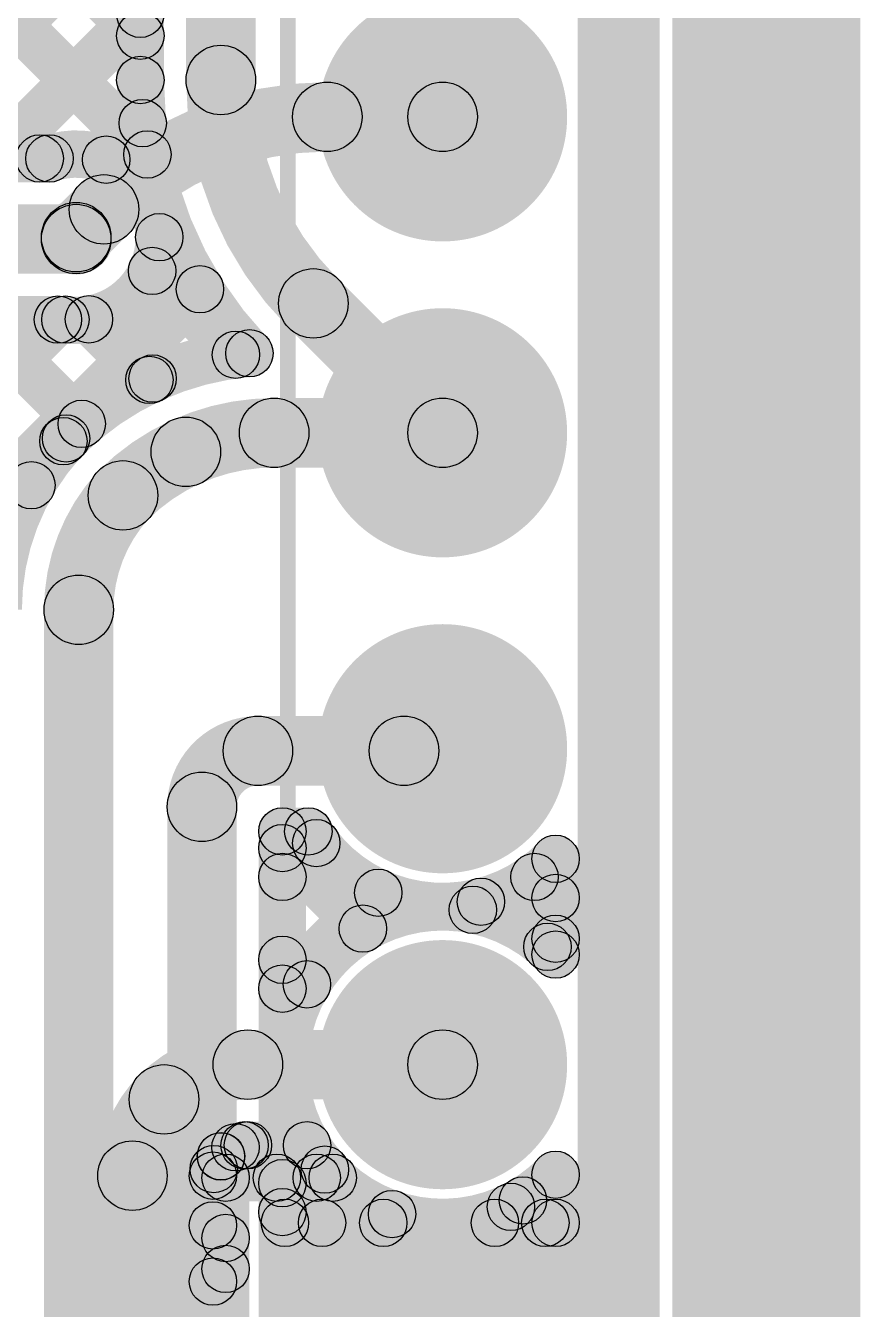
# Model space of a CAD drawing. Header units: millimetres. Extents: x 0 to 210, y 0 to 213.
# Drawn here: x 2.3692 to 2.6335, y 1.3036 to 1.7099 of the extents above; entities that cross this region are included whole.
import ezdxf

# ---------------------------------------------------------------- set-up
doc = ezdxf.new("R2010")
doc.units = ezdxf.units.MM
doc.header["$MEASUREMENT"] = 0
for name, color, linetype in [('BottomLayer', 5, 'Continuous'), ('BottomSolder', 6, 'Continuous'), ('PadHoleLayer', 156, 'Continuous'), ('TopLayer', 1, 'Continuous'), ('TopOverlay', 2, 'Continuous'), ('TopSolder', 216, 'Continuous'), ('ViaHoleLayer', 16, 'Continuous')]:
    doc.layers.add(name, color=color, linetype=linetype)

# ---------------------------------------------------------------- blocks, each defined once
blk = doc.blocks.new('HDR_F_1X7_20')
at = {"layer": 'BottomLayer'}
blk.add_hatch(color=5, dxfattribs=at).paths.add_polyline_path([(-0.03543, 0.03543), (0.03543, 0.03543), (0.03543, -0.03543), (-0.03543, -0.03543)])
h = blk.add_hatch(color=5, dxfattribs=at)
edge = h.paths.add_edge_path()
edge.add_arc((0.1, 0), 0.03543, 0, 360)
h = blk.add_hatch(color=5, dxfattribs=at)
edge = h.paths.add_edge_path()
edge.add_arc((0.2, 0), 0.03543, 0, 360)
h = blk.add_hatch(color=5, dxfattribs=at)
edge = h.paths.add_edge_path()
edge.add_arc((0.3, 0), 0.03543, 0, 360)
h = blk.add_hatch(color=5, dxfattribs=at)
edge = h.paths.add_edge_path()
edge.add_arc((0.4, 0), 0.03543, 0, 360)
at = {"layer": 'BottomSolder'}
blk.add_hatch(color=6, dxfattribs=at).paths.add_polyline_path([(-0.03943, 0.03943), (0.03943, 0.03943), (0.03943, -0.03943), (-0.03943, -0.03943)])
h = blk.add_hatch(color=6, dxfattribs=at)
edge = h.paths.add_edge_path()
edge.add_arc((0.1, 0), 0.03943, 0, 360)
h = blk.add_hatch(color=6, dxfattribs=at)
edge = h.paths.add_edge_path()
edge.add_arc((0.2, 0), 0.03943, 0, 360)
h = blk.add_hatch(color=6, dxfattribs=at)
edge = h.paths.add_edge_path()
edge.add_arc((0.3, 0), 0.03943, 0, 360)
h = blk.add_hatch(color=6, dxfattribs=at)
edge = h.paths.add_edge_path()
edge.add_arc((0.4, 0), 0.03943, 0, 360)
at = {"layer": 'PadHoleLayer'}
h = blk.add_hatch(color=156, dxfattribs=at)
edge = h.paths.add_edge_path()
edge.add_arc((0.1, 0), 0.01772, 0, 360)
h = blk.add_hatch(color=156, dxfattribs=at)
edge = h.paths.add_edge_path()
edge.add_arc((0.2, 0), 0.01772, 0, 360)
h = blk.add_hatch(color=156, dxfattribs=at)
edge = h.paths.add_edge_path()
edge.add_arc((0.3, 0), 0.01772, 0, 360)
h = blk.add_hatch(color=156, dxfattribs=at)
edge = h.paths.add_edge_path()
edge.add_arc((0.4, 0), 0.01772, 0, 360)
at = {"layer": 'TopLayer'}
blk.add_hatch(color=1, dxfattribs=at).paths.add_polyline_path([(-0.03543, 0.03543), (0.03543, 0.03543), (0.03543, -0.03543), (-0.03543, -0.03543)])
h = blk.add_hatch(color=1, dxfattribs=at)
edge = h.paths.add_edge_path()
edge.add_arc((0.1, 0), 0.03543, 0, 360)
h = blk.add_hatch(color=1, dxfattribs=at)
edge = h.paths.add_edge_path()
edge.add_arc((0.2, 0), 0.03543, 0, 360)
h = blk.add_hatch(color=1, dxfattribs=at)
edge = h.paths.add_edge_path()
edge.add_arc((0.3, 0), 0.03543, 0, 360)
h = blk.add_hatch(color=1, dxfattribs=at)
edge = h.paths.add_edge_path()
edge.add_arc((0.4, 0), 0.03543, 0, 360)
at = {"layer": 'TopOverlay'}
for points in [[(-0.06, 0.0465), (-0.06, 0.0515), (0.661, 0.0515), (0.661, 0.0465)], [(-0.06, -0.0525), (-0.06, -0.0475), (0.661, -0.0475), (0.661, -0.0525)]]:
    blk.add_hatch(color=2, dxfattribs=at).paths.add_polyline_path(points)
at = {"layer": 'TopSolder'}
blk.add_hatch(color=216, dxfattribs=at).paths.add_polyline_path([(-0.03943, 0.03943), (0.03943, 0.03943), (0.03943, -0.03943), (-0.03943, -0.03943)])
h = blk.add_hatch(color=216, dxfattribs=at)
edge = h.paths.add_edge_path()
edge.add_arc((0.1, 0), 0.03943, 0, 360)
h = blk.add_hatch(color=216, dxfattribs=at)
edge = h.paths.add_edge_path()
edge.add_arc((0.2, 0), 0.03943, 0, 360)
h = blk.add_hatch(color=216, dxfattribs=at)
edge = h.paths.add_edge_path()
edge.add_arc((0.3, 0), 0.03943, 0, 360)
h = blk.add_hatch(color=216, dxfattribs=at)
edge = h.paths.add_edge_path()
edge.add_arc((0.4, 0), 0.03943, 0, 360)

msp = doc.modelspace()

# ---------------------------------------------------------------- hatches: boundary and pattern name
at = {"layer": 'BottomLayer'}
for points in [[(2.629, 0.28839), (2.607, 0.28839), (2.607, 2.96558), (2.629, 2.96558)], [(2.57704, 2.93096), (2.59904, 2.93096), (2.59904, 0.304), (2.57704, 0.304)], [(2.544, 0.38583), (2.57, 0.38583), (2.57, 2.177), (2.544, 2.177)], [(2.4647, 1.67), (2.4647, 1.692), (2.50123, 1.692), (2.50123, 1.67)], [(2.39297, 1.63513), (2.37741, 1.65069), (2.38621, 1.65949), (2.40177, 1.64393)], [(2.43956, 1.37), (2.43956, 1.392), (2.50123, 1.392), (2.50123, 1.37)], [(2.43956, 1.348), (2.43956, 1.363), (2.4583, 1.363), (2.4583, 1.348)], [(2.43406, 1.34266), (2.42346, 1.35327), (2.43034, 1.36015), (2.44095, 1.34954)], [(2.43322, 1.35015), (2.44383, 1.36076), (2.45408, 1.35051), (2.44347, 1.33991)], [(2.46666, 1.33991), (2.45606, 1.35051), (2.45864, 1.3531), (2.46925, 1.34249)], [(2.4325, 1.33771), (2.4325, 1.35271), (2.46642, 1.35271), (2.46642, 1.33771)], [(2.414, 1.01585), (2.392, 1.01585), (2.392, 1.34586), (2.414, 1.34586)], [(2.436, 1.01585), (2.421, 1.01585), (2.421, 1.34586), (2.436, 1.34586)], [(2.44, 1.22395), (2.425, 1.22395), (2.425, 1.34521), (2.44, 1.34521)], [(2.4232, 1.32482), (2.4338, 1.33543), (2.4378, 1.33143), (2.4272, 1.32082)], [(2.447, 1.23845), (2.57, 1.23845), (2.57, 1.33071), (2.447, 1.33071)], [(2.4338, 1.30704), (2.4232, 1.31765), (2.4272, 1.32165), (2.4378, 1.31104)]]:
    msp.add_hatch(color=5, dxfattribs=at).paths.add_polyline_path(points)
h = msp.add_hatch(color=5, dxfattribs=at)
edge = h.paths.add_edge_path()
edge.add_arc((2.4647, 1.681), 0.011, 0, 360)
h = msp.add_hatch(color=5, dxfattribs=at)
edge = h.paths.add_edge_path()
edge.add_arc((2.4647, 1.681), 0.011, 0, 360)
h = msp.add_hatch(color=5, dxfattribs=at)
edge = h.paths.add_edge_path()
edge.add_arc((2.50123, 1.681), 0.011, 0, 360)
h = msp.add_hatch(color=5, dxfattribs=at)
edge = h.paths.add_edge_path()
edge.add_arc((2.39399, 1.65171), 0.011, 0, 360)
h = msp.add_hatch(color=5, dxfattribs=at)
edge = h.paths.add_edge_path()
edge.add_arc((2.39399, 1.65171), 0.011, 0, 360)
h = msp.add_hatch(color=5, dxfattribs=at)
edge = h.paths.add_edge_path()
edge.add_arc((2.38519, 1.64291), 0.01181, 0, 360)
h = msp.add_hatch(color=5, dxfattribs=at)
edge = h.paths.add_edge_path()
edge.add_arc((2.38519, 1.64291), 0.011, 0, 360)
h = msp.add_hatch(color=5, dxfattribs=at)
edge = h.paths.add_edge_path()
edge.add_arc((2.43956, 1.381), 0.011, 0, 360)
h = msp.add_hatch(color=5, dxfattribs=at)
edge = h.paths.add_edge_path()
edge.add_arc((2.43956, 1.381), 0.011, 0, 360)
h = msp.add_hatch(color=5, dxfattribs=at)
edge = h.paths.add_edge_path()
edge.add_arc((2.50123, 1.381), 0.011, 0, 360)
h = msp.add_hatch(color=5, dxfattribs=at)
edge = h.paths.add_edge_path()
edge.add_arc((2.413, 1.37), 0.011, 0, 360)
h = msp.add_hatch(color=5, dxfattribs=at)
edge = h.paths.add_edge_path()
edge.add_arc((2.413, 1.37), 0.011, 0, 360)
h = msp.add_hatch(color=5, dxfattribs=at)
edge = h.paths.add_edge_path()
edge.add_arc((2.43564, 1.35485), 0.0075, 0, 360)
h = msp.add_hatch(color=5, dxfattribs=at)
edge = h.paths.add_edge_path()
edge.add_arc((2.43853, 1.35546), 0.0075, 0, 360)
h = msp.add_hatch(color=5, dxfattribs=at)
edge = h.paths.add_edge_path()
edge.add_arc((2.43956, 1.3555), 0.0075, 0, 360)
h = msp.add_hatch(color=5, dxfattribs=at)
edge = h.paths.add_edge_path()
edge.add_arc((2.43956, 1.3555), 0.0075, 0, 360)
h = msp.add_hatch(color=5, dxfattribs=at)
edge = h.paths.add_edge_path()
edge.add_arc((2.4583, 1.3555), 0.0075, 0, 360)
h = msp.add_hatch(color=5, dxfattribs=at)
edge = h.paths.add_edge_path()
edge.add_arc((2.4583, 1.3555), 0.0075, 0, 360)
h = msp.add_hatch(color=5, dxfattribs=at)
edge = h.paths.add_edge_path()
edge.add_arc((2.43101, 1.35194), 0.0075, 0, 360)
h = msp.add_hatch(color=5, dxfattribs=at)
edge = h.paths.add_edge_path()
edge.add_arc((2.43106, 1.352), 0.0075, 0, 360)
h = msp.add_hatch(color=5, dxfattribs=at)
edge = h.paths.add_edge_path()
edge.add_arc((2.403, 1.34586), 0.011, 0, 360)
h = msp.add_hatch(color=5, dxfattribs=at)
edge = h.paths.add_edge_path()
edge.add_arc((2.403, 1.34586), 0.011, 0, 360)
h = msp.add_hatch(color=5, dxfattribs=at)
edge = h.paths.add_edge_path()
edge.add_arc((2.4285, 1.34586), 0.0075, 0, 360)
h = msp.add_hatch(color=5, dxfattribs=at)
edge = h.paths.add_edge_path()
edge.add_arc((2.4285, 1.34586), 0.0075, 0, 360)
h = msp.add_hatch(color=5, dxfattribs=at)
edge = h.paths.add_edge_path()
edge.add_arc((2.42876, 1.34796), 0.0075, 0, 360)
h = msp.add_hatch(color=5, dxfattribs=at)
edge = h.paths.add_edge_path()
edge.add_arc((2.46394, 1.34779), 0.0075, 0, 360)
h = msp.add_hatch(color=5, dxfattribs=at)
edge = h.paths.add_edge_path()
edge.add_arc((2.4325, 1.34521), 0.0075, 0, 360)
h = msp.add_hatch(color=5, dxfattribs=at)
edge = h.paths.add_edge_path()
edge.add_arc((2.4325, 1.34521), 0.0075, 0, 360)
h = msp.add_hatch(color=5, dxfattribs=at)
edge = h.paths.add_edge_path()
edge.add_arc((2.44877, 1.34521), 0.0075, 0, 360)
h = msp.add_hatch(color=5, dxfattribs=at)
edge = h.paths.add_edge_path()
edge.add_arc((2.46136, 1.34521), 0.0075, 0, 360)
h = msp.add_hatch(color=5, dxfattribs=at)
edge = h.paths.add_edge_path()
edge.add_arc((2.46642, 1.34521), 0.0075, 0, 360)
h = msp.add_hatch(color=5, dxfattribs=at)
edge = h.paths.add_edge_path()
edge.add_arc((2.46642, 1.34521), 0.0075, 0, 360)
h = msp.add_hatch(color=5, dxfattribs=at)
edge = h.paths.add_edge_path()
edge.add_arc((2.4285, 1.33013), 0.0075, 0, 360)
h = msp.add_hatch(color=5, dxfattribs=at)
edge = h.paths.add_edge_path()
edge.add_arc((2.4325, 1.32613), 0.0075, 0, 360)
h = msp.add_hatch(color=5, dxfattribs=at)
edge = h.paths.add_edge_path()
edge.add_arc((2.4325, 1.31635), 0.0075, 0, 360)
h = msp.add_hatch(color=5, dxfattribs=at)
edge = h.paths.add_edge_path()
edge.add_arc((2.4285, 1.31235), 0.0075, 0, 360)
at = {"layer": 'TopLayer'}
for points in [[(2.442, 1.69266), (2.42, 1.69266), (2.42, 2.32134), (2.442, 2.32134)], [(2.413, 1.69266), (2.398, 1.69266), (2.398, 2.20838), (2.413, 2.20838)], [(2.574, 0.218), (2.63352, 0.218), (2.63352, 1.92126), (2.574, 1.92126)], [(2.35645, 1.74512), (2.36706, 1.75572), (2.4108, 1.71198), (2.4002, 1.70138)], [(2.32966, 1.66252), (2.31905, 1.67313), (2.4002, 1.75427), (2.4108, 1.74366)], [(2.33772, 1.72849), (2.34833, 1.7391), (2.41304, 1.67439), (2.40243, 1.66379)], [(2.3139, 1.71697), (2.3245, 1.72757), (2.37895, 1.67313), (2.36834, 1.66252)], [(2.36501, 1.66252), (2.35441, 1.67313), (2.4002, 1.71892), (2.4108, 1.70831)], [(2.39999, 1.66214), (2.38939, 1.67275), (2.40094, 1.6843), (2.41155, 1.6737)], [(2.28816, 1.66032), (2.28816, 1.67532), (2.37673, 1.67532), (2.37673, 1.66032)], [(2.24371, 1.63132), (2.24371, 1.65332), (2.38519, 1.65332), (2.38519, 1.63132)], [(2.40393, 1.62693), (2.41454, 1.63754), (2.44106, 1.61101), (2.43045, 1.60041)], [(2.34742, 1.53886), (2.33682, 1.54947), (2.41909, 1.63174), (2.4297, 1.62113)], [(2.45251, 1.61417), (2.46807, 1.62972), (2.50901, 1.58878), (2.49346, 1.57322)], [(2.28176, 1.60932), (2.28176, 1.62432), (2.38176, 1.62432), (2.38176, 1.60932)], [(2.31328, 1.61152), (2.32388, 1.62213), (2.3763, 1.56971), (2.3657, 1.5591)], [(2.33662, 1.56341), (2.32601, 1.57402), (2.37412, 1.62213), (2.38472, 1.61152)], [(2.34863, 1.61152), (2.35924, 1.62213), (2.39224, 1.58912), (2.38163, 1.57852)], [(2.3839, 1.6116), (2.39451, 1.62221), (2.41369, 1.60303), (2.40308, 1.59242)], [(2.44787, 1.57), (2.44787, 1.592), (2.50123, 1.592), (2.50123, 1.57)], [(2.397, 0.77357), (2.375, 0.77357), (2.375, 1.52497), (2.397, 1.52497)], [(2.44274, 1.46934), (2.44274, 1.49134), (2.489, 1.49134), (2.489, 1.46934)], [(2.436, 0.758), (2.414, 0.758), (2.414, 1.4626), (2.436, 1.4626)], [(2.4505, 1.44734), (2.4505, 1.46234), (2.4587, 1.46234), (2.4587, 1.44734)], [(2.458, 1.0361), (2.443, 1.0361), (2.443, 1.45484), (2.458, 1.45484)], [(2.4558, 1.43511), (2.4452, 1.44572), (2.45592, 1.45644), (2.46652, 1.44583)], [(2.4452, 1.44424), (2.4558, 1.45485), (2.48128, 1.42938), (2.47067, 1.41877)], [(2.52503, 1.43512), (2.53564, 1.44573), (2.5423, 1.43906), (2.5317, 1.42845)], [(2.5445, 1.41585), (2.5295, 1.41585), (2.5295, 1.44615), (2.5445, 1.44615)], [(2.4558, 1.39976), (2.4452, 1.41036), (2.47555, 1.44072), (2.48616, 1.43011)], [(2.51611, 1.4247), (2.5055, 1.43531), (2.50805, 1.43786), (2.51866, 1.42726)], [(2.53975, 1.41299), (2.52914, 1.42359), (2.5317, 1.42615), (2.5423, 1.41554)], [(2.4452, 1.40889), (2.4558, 1.4195), (2.46357, 1.41173), (2.45296, 1.40113)], [(2.4558, 1.32904), (2.4452, 1.33965), (2.45864, 1.3531), (2.46925, 1.34249)], [(2.4452, 1.33818), (2.4558, 1.34878), (2.46835, 1.33624), (2.45774, 1.32563)], [(2.5445, 1.33093), (2.5295, 1.33093), (2.5295, 1.34615), (2.5445, 1.34615)], [(2.5231, 1.32563), (2.51249, 1.33624), (2.51755, 1.34129), (2.52815, 1.33068)], [(2.52136, 1.33272), (2.53197, 1.34333), (2.53906, 1.33624), (2.52846, 1.32563)], [(2.4513, 1.32343), (2.4513, 1.33843), (2.537, 1.33843), (2.537, 1.32343)], [(2.48774, 1.32563), (2.47714, 1.33624), (2.47991, 1.33901), (2.49052, 1.3284)], [(2.4588, 1.23107), (2.4438, 1.23107), (2.4438, 1.33093), (2.4588, 1.33093)]]:
    msp.add_hatch(color=1, dxfattribs=at).paths.add_polyline_path(points)
h = msp.add_hatch(color=1, dxfattribs=at)
edge = h.paths.add_edge_path()
edge.add_arc((2.4055, 1.71361), 0.0075, 0, 360)
h = msp.add_hatch(color=1, dxfattribs=at)
edge = h.paths.add_edge_path()
edge.add_arc((2.4055, 1.70668), 0.0075, 0, 360)
h = msp.add_hatch(color=1, dxfattribs=at)
edge = h.paths.add_edge_path()
edge.add_arc((2.431, 1.69266), 0.011, 0, 360)
h = msp.add_hatch(color=1, dxfattribs=at)
edge = h.paths.add_edge_path()
edge.add_arc((2.431, 1.69266), 0.011, 0, 360)
h = msp.add_hatch(color=1, dxfattribs=at)
edge = h.paths.add_edge_path()
edge.add_arc((2.4055, 1.69266), 0.0075, 0, 360)
h = msp.add_hatch(color=1, dxfattribs=at)
edge = h.paths.add_edge_path()
edge.add_arc((2.4055, 1.69266), 0.0075, 0, 360)
h = msp.add_hatch(color=1, dxfattribs=at)
edge = h.paths.add_edge_path()
edge.add_arc((2.40625, 1.679), 0.0075, 0, 360)
h = msp.add_hatch(color=1, dxfattribs=at)
edge = h.paths.add_edge_path()
edge.add_arc((2.37365, 1.66782), 0.0075, 0, 360)
h = msp.add_hatch(color=1, dxfattribs=at)
edge = h.paths.add_edge_path()
edge.add_arc((2.37673, 1.66782), 0.0075, 0, 360)
h = msp.add_hatch(color=1, dxfattribs=at)
edge = h.paths.add_edge_path()
edge.add_arc((2.37673, 1.66782), 0.0075, 0, 360)
h = msp.add_hatch(color=1, dxfattribs=at)
edge = h.paths.add_edge_path()
edge.add_arc((2.39469, 1.66745), 0.0075, 0, 360)
h = msp.add_hatch(color=1, dxfattribs=at)
edge = h.paths.add_edge_path()
edge.add_arc((2.40773, 1.66909), 0.0075, 0, 360)
h = msp.add_hatch(color=1, dxfattribs=at)
edge = h.paths.add_edge_path()
edge.add_arc((2.38519, 1.64291), 0.01181, 0, 360)
h = msp.add_hatch(color=1, dxfattribs=at)
edge = h.paths.add_edge_path()
edge.add_arc((2.38519, 1.64232), 0.011, 0, 360)
h = msp.add_hatch(color=1, dxfattribs=at)
edge = h.paths.add_edge_path()
edge.add_arc((2.4115, 1.64291), 0.0075, 0, 360)
h = msp.add_hatch(color=1, dxfattribs=at)
edge = h.paths.add_edge_path()
edge.add_arc((2.4115, 1.64291), 0.0075, 0, 360)
h = msp.add_hatch(color=1, dxfattribs=at)
edge = h.paths.add_edge_path()
edge.add_arc((2.40924, 1.63223), 0.0075, 0, 360)
h = msp.add_hatch(color=1, dxfattribs=at)
edge = h.paths.add_edge_path()
edge.add_arc((2.42439, 1.62644), 0.0075, 0, 360)
h = msp.add_hatch(color=1, dxfattribs=at)
edge = h.paths.add_edge_path()
edge.add_arc((2.46029, 1.62195), 0.011, 0, 360)
h = msp.add_hatch(color=1, dxfattribs=at)
edge = h.paths.add_edge_path()
edge.add_arc((2.46029, 1.62195), 0.011, 0, 360)
h = msp.add_hatch(color=1, dxfattribs=at)
edge = h.paths.add_edge_path()
edge.add_arc((2.37942, 1.61682), 0.0075, 0, 360)
h = msp.add_hatch(color=1, dxfattribs=at)
edge = h.paths.add_edge_path()
edge.add_arc((2.38176, 1.61682), 0.0075, 0, 360)
h = msp.add_hatch(color=1, dxfattribs=at)
edge = h.paths.add_edge_path()
edge.add_arc((2.38176, 1.61682), 0.0075, 0, 360)
h = msp.add_hatch(color=1, dxfattribs=at)
edge = h.paths.add_edge_path()
edge.add_arc((2.38921, 1.61691), 0.0075, 0, 360)
h = msp.add_hatch(color=1, dxfattribs=at)
edge = h.paths.add_edge_path()
edge.add_arc((2.43576, 1.60571), 0.0075, 0, 360)
h = msp.add_hatch(color=1, dxfattribs=at)
edge = h.paths.add_edge_path()
edge.add_arc((2.44006, 1.60617), 0.0075, 0, 360)
h = msp.add_hatch(color=1, dxfattribs=at)
edge = h.paths.add_edge_path()
edge.add_arc((2.44006, 1.60617), 0.0075, 0, 360)
h = msp.add_hatch(color=1, dxfattribs=at)
edge = h.paths.add_edge_path()
edge.add_arc((2.40839, 1.59772), 0.0075, 0, 360)
h = msp.add_hatch(color=1, dxfattribs=at)
edge = h.paths.add_edge_path()
edge.add_arc((2.40939, 1.59818), 0.0075, 0, 360)
h = msp.add_hatch(color=1, dxfattribs=at)
edge = h.paths.add_edge_path()
edge.add_arc((2.40939, 1.59818), 0.0075, 0, 360)
h = msp.add_hatch(color=1, dxfattribs=at)
edge = h.paths.add_edge_path()
edge.add_arc((2.38694, 1.58382), 0.0075, 0, 360)
h = msp.add_hatch(color=1, dxfattribs=at)
edge = h.paths.add_edge_path()
edge.add_arc((2.44787, 1.581), 0.011, 0, 360)
h = msp.add_hatch(color=1, dxfattribs=at)
edge = h.paths.add_edge_path()
edge.add_arc((2.44787, 1.581), 0.011, 0, 360)
h = msp.add_hatch(color=1, dxfattribs=at)
edge = h.paths.add_edge_path()
edge.add_arc((2.50123, 1.581), 0.011, 0, 360)
h = msp.add_hatch(color=1, dxfattribs=at)
edge = h.paths.add_edge_path()
edge.add_arc((2.50123, 1.581), 0.011, 0, 360)
h = msp.add_hatch(color=1, dxfattribs=at)
edge = h.paths.add_edge_path()
edge.add_arc((2.38114, 1.57834), 0.0075, 0, 360)
h = msp.add_hatch(color=1, dxfattribs=at)
edge = h.paths.add_edge_path()
edge.add_arc((2.38198, 1.57921), 0.0075, 0, 360)
h = msp.add_hatch(color=1, dxfattribs=at)
edge = h.paths.add_edge_path()
edge.add_arc((2.41992, 1.57496), 0.011, 0, 360)
h = msp.add_hatch(color=1, dxfattribs=at)
edge = h.paths.add_edge_path()
edge.add_arc((2.41992, 1.57496), 0.011, 0, 360)
h = msp.add_hatch(color=1, dxfattribs=at)
edge = h.paths.add_edge_path()
edge.add_arc((2.371, 1.5644), 0.0075, 0, 360)
h = msp.add_hatch(color=1, dxfattribs=at)
edge = h.paths.add_edge_path()
edge.add_arc((2.40001, 1.56118), 0.011, 0, 360)
h = msp.add_hatch(color=1, dxfattribs=at)
edge = h.paths.add_edge_path()
edge.add_arc((2.40001, 1.56118), 0.011, 0, 360)
h = msp.add_hatch(color=1, dxfattribs=at)
edge = h.paths.add_edge_path()
edge.add_arc((2.386, 1.52497), 0.011, 0, 360)
h = msp.add_hatch(color=1, dxfattribs=at)
edge = h.paths.add_edge_path()
edge.add_arc((2.386, 1.52497), 0.011, 0, 360)
h = msp.add_hatch(color=1, dxfattribs=at)
edge = h.paths.add_edge_path()
edge.add_arc((2.44274, 1.48034), 0.011, 0, 360)
h = msp.add_hatch(color=1, dxfattribs=at)
edge = h.paths.add_edge_path()
edge.add_arc((2.44274, 1.48034), 0.011, 0, 360)
h = msp.add_hatch(color=1, dxfattribs=at)
edge = h.paths.add_edge_path()
edge.add_arc((2.489, 1.48034), 0.011, 0, 360)
h = msp.add_hatch(color=1, dxfattribs=at)
edge = h.paths.add_edge_path()
edge.add_arc((2.425, 1.4626), 0.011, 0, 360)
h = msp.add_hatch(color=1, dxfattribs=at)
edge = h.paths.add_edge_path()
edge.add_arc((2.425, 1.4626), 0.011, 0, 360)
h = msp.add_hatch(color=1, dxfattribs=at)
edge = h.paths.add_edge_path()
edge.add_arc((2.4505, 1.45484), 0.0075, 0, 360)
h = msp.add_hatch(color=1, dxfattribs=at)
edge = h.paths.add_edge_path()
edge.add_arc((2.4505, 1.45484), 0.0075, 0, 360)
h = msp.add_hatch(color=1, dxfattribs=at)
edge = h.paths.add_edge_path()
edge.add_arc((2.4587, 1.45484), 0.0075, 0, 360)
h = msp.add_hatch(color=1, dxfattribs=at)
edge = h.paths.add_edge_path()
edge.add_arc((2.4587, 1.45484), 0.0075, 0, 360)
h = msp.add_hatch(color=1, dxfattribs=at)
edge = h.paths.add_edge_path()
edge.add_arc((2.46122, 1.45113), 0.0075, 0, 360)
h = msp.add_hatch(color=1, dxfattribs=at)
edge = h.paths.add_edge_path()
edge.add_arc((2.4505, 1.44955), 0.0075, 0, 360)
h = msp.add_hatch(color=1, dxfattribs=at)
edge = h.paths.add_edge_path()
edge.add_arc((2.537, 1.44615), 0.0075, 0, 360)
h = msp.add_hatch(color=1, dxfattribs=at)
edge = h.paths.add_edge_path()
edge.add_arc((2.537, 1.44615), 0.0075, 0, 360)
h = msp.add_hatch(color=1, dxfattribs=at)
edge = h.paths.add_edge_path()
edge.add_arc((2.4505, 1.44041), 0.0075, 0, 360)
h = msp.add_hatch(color=1, dxfattribs=at)
edge = h.paths.add_edge_path()
edge.add_arc((2.53033, 1.44042), 0.0075, 0, 360)
h = msp.add_hatch(color=1, dxfattribs=at)
edge = h.paths.add_edge_path()
edge.add_arc((2.48086, 1.43541), 0.0075, 0, 360)
h = msp.add_hatch(color=1, dxfattribs=at)
edge = h.paths.add_edge_path()
edge.add_arc((2.51336, 1.43256), 0.0075, 0, 360)
h = msp.add_hatch(color=1, dxfattribs=at)
edge = h.paths.add_edge_path()
edge.add_arc((2.537, 1.43376), 0.0075, 0, 360)
h = msp.add_hatch(color=1, dxfattribs=at)
edge = h.paths.add_edge_path()
edge.add_arc((2.5108, 1.43001), 0.0075, 0, 360)
h = msp.add_hatch(color=1, dxfattribs=at)
edge = h.paths.add_edge_path()
edge.add_arc((2.47597, 1.42407), 0.0075, 0, 360)
h = msp.add_hatch(color=1, dxfattribs=at)
edge = h.paths.add_edge_path()
edge.add_arc((2.537, 1.42085), 0.0075, 0, 360)
h = msp.add_hatch(color=1, dxfattribs=at)
edge = h.paths.add_edge_path()
edge.add_arc((2.53444, 1.41829), 0.0075, 0, 360)
h = msp.add_hatch(color=1, dxfattribs=at)
edge = h.paths.add_edge_path()
edge.add_arc((2.537, 1.41585), 0.0075, 0, 360)
h = msp.add_hatch(color=1, dxfattribs=at)
edge = h.paths.add_edge_path()
edge.add_arc((2.537, 1.41585), 0.0075, 0, 360)
h = msp.add_hatch(color=1, dxfattribs=at)
edge = h.paths.add_edge_path()
edge.add_arc((2.4505, 1.41419), 0.0075, 0, 360)
h = msp.add_hatch(color=1, dxfattribs=at)
edge = h.paths.add_edge_path()
edge.add_arc((2.45826, 1.40643), 0.0075, 0, 360)
h = msp.add_hatch(color=1, dxfattribs=at)
edge = h.paths.add_edge_path()
edge.add_arc((2.4505, 1.40506), 0.0075, 0, 360)
h = msp.add_hatch(color=1, dxfattribs=at)
edge = h.paths.add_edge_path()
edge.add_arc((2.46394, 1.34779), 0.0075, 0, 360)
h = msp.add_hatch(color=1, dxfattribs=at)
edge = h.paths.add_edge_path()
edge.add_arc((2.537, 1.34615), 0.0075, 0, 360)
h = msp.add_hatch(color=1, dxfattribs=at)
edge = h.paths.add_edge_path()
edge.add_arc((2.537, 1.34615), 0.0075, 0, 360)
h = msp.add_hatch(color=1, dxfattribs=at)
edge = h.paths.add_edge_path()
edge.add_arc((2.4505, 1.34348), 0.0075, 0, 360)
h = msp.add_hatch(color=1, dxfattribs=at)
edge = h.paths.add_edge_path()
edge.add_arc((2.52666, 1.33803), 0.0075, 0, 360)
h = msp.add_hatch(color=1, dxfattribs=at)
edge = h.paths.add_edge_path()
edge.add_arc((2.4505, 1.33435), 0.0075, 0, 360)
h = msp.add_hatch(color=1, dxfattribs=at)
edge = h.paths.add_edge_path()
edge.add_arc((2.48521, 1.33371), 0.0075, 0, 360)
h = msp.add_hatch(color=1, dxfattribs=at)
edge = h.paths.add_edge_path()
edge.add_arc((2.52285, 1.33599), 0.0075, 0, 360)
h = msp.add_hatch(color=1, dxfattribs=at)
edge = h.paths.add_edge_path()
edge.add_arc((2.4513, 1.33093), 0.0075, 0, 360)
h = msp.add_hatch(color=1, dxfattribs=at)
edge = h.paths.add_edge_path()
edge.add_arc((2.4513, 1.33093), 0.0075, 0, 360)
h = msp.add_hatch(color=1, dxfattribs=at)
edge = h.paths.add_edge_path()
edge.add_arc((2.46305, 1.33093), 0.0075, 0, 360)
h = msp.add_hatch(color=1, dxfattribs=at)
edge = h.paths.add_edge_path()
edge.add_arc((2.48244, 1.33093), 0.0075, 0, 360)
h = msp.add_hatch(color=1, dxfattribs=at)
edge = h.paths.add_edge_path()
edge.add_arc((2.5178, 1.33093), 0.0075, 0, 360)
h = msp.add_hatch(color=1, dxfattribs=at)
edge = h.paths.add_edge_path()
edge.add_arc((2.53376, 1.33093), 0.0075, 0, 360)
h = msp.add_hatch(color=1, dxfattribs=at)
edge = h.paths.add_edge_path()
edge.add_arc((2.537, 1.33093), 0.0075, 0, 360)
h = msp.add_hatch(color=1, dxfattribs=at)
edge = h.paths.add_edge_path()
edge.add_arc((2.537, 1.33093), 0.0075, 0, 360)
at = {"layer": 'ViaHoleLayer'}
h = msp.add_hatch(color=16, dxfattribs=at)
edge = h.paths.add_edge_path()
edge.add_arc((2.38519, 1.64291), 0.00591, 0, 360)

# ---------------------------------------------------------------- linework, layer by layer
at = {"layer": 'BottomLayer'}
for points, const_width in [([(2.39399, 1.65171, -0.198912), (2.4647, 1.681)], 0.022), ([(2.413, 1.37, -0.198912), (2.43956, 1.381)], 0.022), ([(2.403, 1.34586, -0.198912), (2.413, 1.37)], 0.022), ([(2.43106, 1.352, -0.19804), (2.43956, 1.3555)], 0.015), ([(2.46642, 1.34521, -0.065896), (2.4583, 1.3555)], 0.015), ([(2.4285, 1.34586, -0.197832), (2.43101, 1.35194)], 0.015)]:
    msp.add_lwpolyline(points, format="xyb", dxfattribs=dict(at, const_width=const_width))
for centre, radius in [((2.4647, 1.681), 0.011), ((2.4647, 1.681), 0.011), ((2.50123, 1.681), 0.011), ((2.39399, 1.65171), 0.011), ((2.39399, 1.65171), 0.011), ((2.38519, 1.64291), 0.011), ((2.43956, 1.381), 0.011), ((2.43956, 1.381), 0.011), ((2.50123, 1.381), 0.011), ((2.413, 1.37), 0.011), ((2.413, 1.37), 0.011), ((2.43564, 1.35485), 0.0075), ((2.43853, 1.35546), 0.0075), ((2.43956, 1.3555), 0.0075), ((2.43956, 1.3555), 0.0075), ((2.4583, 1.3555), 0.0075), ((2.4583, 1.3555), 0.0075), ((2.43101, 1.35194), 0.0075), ((2.43106, 1.352), 0.0075), ((2.403, 1.34586), 0.011), ((2.403, 1.34586), 0.011), ((2.4285, 1.34586), 0.0075), ((2.4285, 1.34586), 0.0075), ((2.42876, 1.34796), 0.0075), ((2.46394, 1.34779), 0.0075), ((2.4325, 1.34521), 0.0075), ((2.4325, 1.34521), 0.0075), ((2.44877, 1.34521), 0.0075), ((2.46136, 1.34521), 0.0075), ((2.46642, 1.34521), 0.0075), ((2.46642, 1.34521), 0.0075), ((2.4285, 1.33013), 0.0075), ((2.4325, 1.32613), 0.0075), ((2.4325, 1.31635), 0.0075), ((2.4285, 1.31235), 0.0075)]:
    msp.add_circle(centre, radius, dxfattribs=at)
at = {"layer": 'TopLayer'}
for points, const_width in [([(2.46029, 1.62195, -0.198912), (2.431, 1.69266)], 0.022), ([(2.44006, 1.60617, -0.19239), (2.4055, 1.69266)], 0.015), ([(2.37673, 1.66782, -0.513721), (2.4115, 1.64291)], 0.015), ([(2.4115, 1.64291, -0.452989), (2.38176, 1.61682)], 0.015), ([(2.40939, 1.59818, -0.085652), (2.44006, 1.60617)], 0.015), ([(2.38198, 1.57921, -0.09017), (2.40939, 1.59818)], 0.015), ([(2.41992, 1.57496, -0.106823), (2.44787, 1.581)], 0.022), ([(2.3605, 1.52497, -0.186688), (2.38114, 1.57834)], 0.015), ([(2.40001, 1.56118, -0.09017), (2.41992, 1.57496)], 0.022), ([(2.386, 1.52497, -0.186688), (2.40001, 1.56118)], 0.022), ([(2.425, 1.4626, -0.414214), (2.44274, 1.48034)], 0.022), ([(2.537, 1.44615, -0.488573), (2.4587, 1.45484)], 0.015), ([(2.537, 1.34615, -2.459393), (2.537, 1.41585)], 0.015)]:
    msp.add_lwpolyline(points, format="xyb", dxfattribs=dict(at, const_width=const_width))
for centre, radius in [((2.4055, 1.71361), 0.0075), ((2.4055, 1.70668), 0.0075), ((2.431, 1.69266), 0.011), ((2.431, 1.69266), 0.011), ((2.4055, 1.69266), 0.0075), ((2.4055, 1.69266), 0.0075), ((2.40625, 1.679), 0.0075), ((2.37365, 1.66782), 0.0075), ((2.37673, 1.66782), 0.0075), ((2.37673, 1.66782), 0.0075), ((2.39469, 1.66745), 0.0075), ((2.40773, 1.66909), 0.0075), ((2.38519, 1.64232), 0.011), ((2.4115, 1.64291), 0.0075), ((2.4115, 1.64291), 0.0075), ((2.40924, 1.63223), 0.0075), ((2.42439, 1.62644), 0.0075), ((2.46029, 1.62195), 0.011), ((2.46029, 1.62195), 0.011), ((2.37942, 1.61682), 0.0075), ((2.38176, 1.61682), 0.0075), ((2.38176, 1.61682), 0.0075), ((2.38921, 1.61691), 0.0075), ((2.43576, 1.60571), 0.0075), ((2.44006, 1.60617), 0.0075), ((2.44006, 1.60617), 0.0075), ((2.40839, 1.59772), 0.0075), ((2.40939, 1.59818), 0.0075), ((2.40939, 1.59818), 0.0075), ((2.38694, 1.58382), 0.0075), ((2.44787, 1.581), 0.011), ((2.44787, 1.581), 0.011), ((2.50123, 1.581), 0.011), ((2.50123, 1.581), 0.011), ((2.38114, 1.57834), 0.0075), ((2.38198, 1.57921), 0.0075), ((2.41992, 1.57496), 0.011), ((2.41992, 1.57496), 0.011), ((2.371, 1.5644), 0.0075), ((2.40001, 1.56118), 0.011), ((2.40001, 1.56118), 0.011), ((2.386, 1.52497), 0.011), ((2.386, 1.52497), 0.011), ((2.44274, 1.48034), 0.011), ((2.44274, 1.48034), 0.011), ((2.489, 1.48034), 0.011), ((2.425, 1.4626), 0.011), ((2.425, 1.4626), 0.011), ((2.4505, 1.45484), 0.0075), ((2.4505, 1.45484), 0.0075), ((2.4587, 1.45484), 0.0075), ((2.4587, 1.45484), 0.0075), ((2.46122, 1.45113), 0.0075), ((2.4505, 1.44955), 0.0075), ((2.537, 1.44615), 0.0075), ((2.537, 1.44615), 0.0075), ((2.4505, 1.44041), 0.0075), ((2.53033, 1.44042), 0.0075), ((2.48086, 1.43541), 0.0075), ((2.51336, 1.43256), 0.0075), ((2.537, 1.43376), 0.0075), ((2.5108, 1.43001), 0.0075), ((2.47597, 1.42407), 0.0075), ((2.537, 1.42085), 0.0075), ((2.53444, 1.41829), 0.0075), ((2.537, 1.41585), 0.0075), ((2.537, 1.41585), 0.0075), ((2.4505, 1.41419), 0.0075), ((2.45826, 1.40643), 0.0075), ((2.4505, 1.40506), 0.0075), ((2.46394, 1.34779), 0.0075), ((2.537, 1.34615), 0.0075), ((2.537, 1.34615), 0.0075), ((2.4505, 1.34348), 0.0075), ((2.52666, 1.33803), 0.0075), ((2.4505, 1.33435), 0.0075), ((2.48521, 1.33371), 0.0075), ((2.52285, 1.33599), 0.0075), ((2.4513, 1.33093), 0.0075), ((2.4513, 1.33093), 0.0075), ((2.46305, 1.33093), 0.0075), ((2.48244, 1.33093), 0.0075), ((2.5178, 1.33093), 0.0075), ((2.53376, 1.33093), 0.0075), ((2.537, 1.33093), 0.0075), ((2.537, 1.33093), 0.0075)]:
    msp.add_circle(centre, radius, dxfattribs=at)

# ---------------------------------------------------------------- block references
at = {"rotation": 90}
msp.add_blockref('HDR_F_1X7_20', (2.50123, 1.281), dxfattribs=at)

doc.saveas('drawing.dxf')
